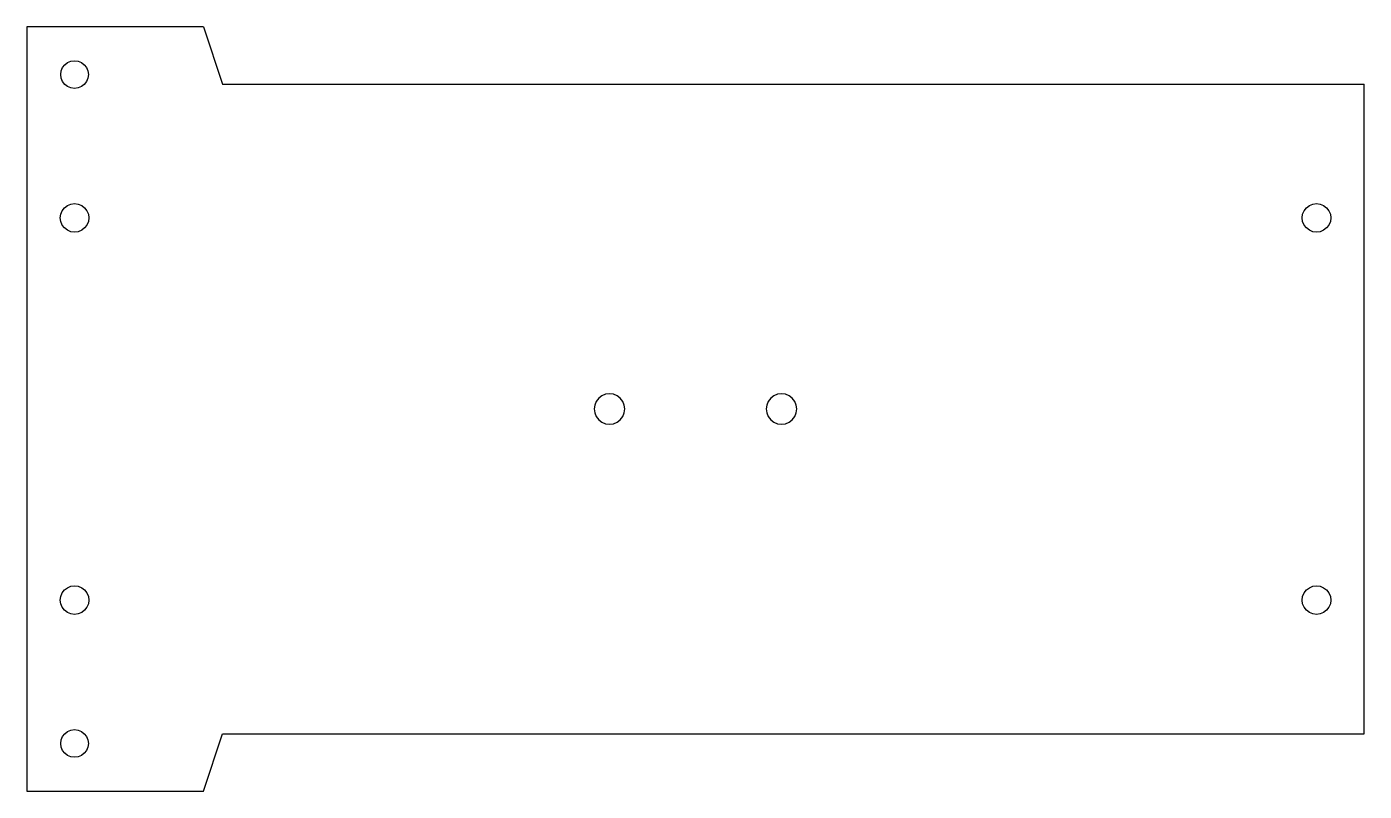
# Model space of a CAD drawing. Header units: metres. Extents: x 986 to 1126, y -1316 to -1236.
import ezdxf

# ---------------------------------------------------------------- set-up
doc = ezdxf.new("R2010")
doc.units = ezdxf.units.M

msp = doc.modelspace()

# ---------------------------------------------------------------- linework, layer by layer
at = {"layer": 'Layer0'}
for p, q in [((986.24, -1235.63, 0), (986.24, -1315.63, 0)), ((1004.74, -1235.63), (986.24, -1235.63, 0)), ((1004.74, -1235.63), (1006.74, -1241.63, 0)), ((989.79, -1240.63, 0), (989.84, -1240.26, 0)), ((989.84, -1240.26, 0), (989.98, -1239.91, 0)), ((989.98, -1239.91, 0), (990.21, -1239.61, 0)), ((990.21, -1239.61, 0), (990.51, -1239.38, 0)), ((990.51, -1239.38, 0), (990.86, -1239.23, 0)), ((990.86, -1239.23, 0), (991.24, -1239.18, 0)), ((991.24, -1239.18, 0), (991.61, -1239.23, 0)), ((991.61, -1239.23, 0), (991.96, -1239.38, 0)), ((991.96, -1239.38, 0), (992.26, -1239.61, 0)), ((992.26, -1239.61, 0), (992.49, -1239.91, 0)), ((992.49, -1239.91, 0), (992.64, -1240.26, 0)), ((992.64, -1240.26, 0), (992.69, -1240.63, 0)), ((989.84, -1241.01, 0), (989.79, -1240.63, 0)), ((989.98, -1241.36, 0), (989.84, -1241.01, 0)), ((990.21, -1241.66, 0), (989.98, -1241.36, 0)), ((990.51, -1241.89, 0), (990.21, -1241.66, 0)), ((992.26, -1241.66, 0), (991.96, -1241.89, 0)), ((992.49, -1241.36, 0), (992.26, -1241.66, 0)), ((992.64, -1241.01, 0), (992.49, -1241.36, 0)), ((992.69, -1240.63, 0), (992.64, -1241.01, 0)), ((1006.74, -1241.63, 0), (1126.24, -1241.63, 0)), ((1126.24, -1309.63, 0), (1126.24, -1241.63, 0)), ((990.86, -1242.03, 0), (990.51, -1241.89, 0)), ((991.24, -1242.08, 0), (990.86, -1242.03, 0)), ((991.61, -1242.03, 0), (991.24, -1242.08, 0)), ((991.96, -1241.89, 0), (991.61, -1242.03, 0)), ((990.18, -1254.57, 0), (990.49, -1254.33, 0)), ((990.49, -1254.33, 0), (990.85, -1254.18, 0)), ((990.85, -1254.18, 0), (991.24, -1254.13, 0)), ((991.24, -1254.13, 0), (991.63, -1254.18, 0)), ((991.63, -1254.18, 0), (991.99, -1254.33, 0)), ((991.99, -1254.33, 0), (992.3, -1254.57, 0)), ((1120.18, -1254.57, 0), (1120.49, -1254.33, 0)), ((1120.49, -1254.33, 0), (1120.85, -1254.18, 0)), ((1120.85, -1254.18, 0), (1121.24, -1254.13, 0)), ((1121.24, -1254.13, 0), (1121.63, -1254.18, 0)), ((1121.63, -1254.18, 0), (1121.99, -1254.33, 0)), ((1121.99, -1254.33, 0), (1122.3, -1254.57, 0)), ((989.74, -1255.63, 0), (989.79, -1255.24, 0)), ((989.79, -1256.02, 0), (989.74, -1255.63, 0)), ((989.79, -1255.24, 0), (989.94, -1254.88, 0)), ((989.94, -1254.88, 0), (990.18, -1254.57, 0)), ((992.3, -1254.57, 0), (992.54, -1254.88, 0)), ((992.54, -1254.88, 0), (992.69, -1255.24, 0)), ((992.69, -1255.24, 0), (992.74, -1255.63, 0)), ((992.74, -1255.63, 0), (992.69, -1256.02, 0)), ((1119.74, -1255.63, 0), (1119.79, -1255.24, 0)), ((1119.79, -1256.02, 0), (1119.74, -1255.63, 0)), ((1119.79, -1255.24, 0), (1119.94, -1254.88, 0)), ((1119.94, -1254.88, 0), (1120.18, -1254.57, 0)), ((1122.3, -1254.57, 0), (1122.54, -1254.88, 0)), ((1122.54, -1254.88, 0), (1122.69, -1255.24, 0)), ((1122.69, -1255.24, 0), (1122.74, -1255.63, 0)), ((1122.74, -1255.63, 0), (1122.69, -1256.02, 0)), ((989.94, -1256.38, 0), (989.79, -1256.02, 0)), ((990.18, -1256.69, 0), (989.94, -1256.38, 0)), ((990.49, -1256.93, 0), (990.18, -1256.69, 0)), ((990.85, -1257.08, 0), (990.49, -1256.93, 0)), ((991.24, -1257.13, 0), (990.85, -1257.08, 0)), ((991.63, -1257.08, 0), (991.24, -1257.13, 0)), ((991.99, -1256.93, 0), (991.63, -1257.08, 0)), ((992.3, -1256.69, 0), (991.99, -1256.93, 0)), ((992.54, -1256.38, 0), (992.3, -1256.69, 0)), ((992.69, -1256.02, 0), (992.54, -1256.38, 0)), ((1119.94, -1256.38, 0), (1119.79, -1256.02, 0)), ((1120.18, -1256.69, 0), (1119.94, -1256.38, 0)), ((1120.49, -1256.93, 0), (1120.18, -1256.69, 0)), ((1120.85, -1257.08, 0), (1120.49, -1256.93, 0)), ((1121.24, -1257.13, 0), (1120.85, -1257.08, 0)), ((1121.63, -1257.08, 0), (1121.24, -1257.13, 0)), ((1121.99, -1256.93, 0), (1121.63, -1257.08, 0)), ((1122.3, -1256.69, 0), (1121.99, -1256.93, 0)), ((1122.54, -1256.38, 0), (1122.3, -1256.69, 0)), ((1122.69, -1256.02, 0), (1122.54, -1256.38, 0)), ((1045.69, -1275.22, 0), (1045.64, -1275.63, 0)), ((1045.85, -1274.83, 0), (1045.69, -1275.22, 0)), ((1046.11, -1274.5, 0), (1045.85, -1274.83, 0)), ((1046.44, -1274.25, 0), (1046.11, -1274.5, 0)), ((1046.82, -1274.09, 0), (1046.44, -1274.25, 0)), ((1047.24, -1274.03, 0), (1046.82, -1274.09, 0)), ((1047.65, -1274.09, 0), (1047.24, -1274.03, 0)), ((1048.04, -1274.25, 0), (1047.65, -1274.09, 0)), ((1048.37, -1274.5, 0), (1048.04, -1274.25, 0)), ((1048.62, -1274.83, 0), (1048.37, -1274.5, 0)), ((1048.78, -1275.22, 0), (1048.62, -1274.83, 0)), ((1048.84, -1275.63, 0), (1048.78, -1275.22, 0)), ((1063.69, -1275.22, 0), (1063.64, -1275.63, 0)), ((1063.85, -1274.83, 0), (1063.69, -1275.22, 0)), ((1064.11, -1274.5, 0), (1063.85, -1274.83, 0)), ((1064.44, -1274.25, 0), (1064.11, -1274.5, 0)), ((1064.82, -1274.09, 0), (1064.44, -1274.25, 0)), ((1065.24, -1274.03, 0), (1064.82, -1274.09, 0)), ((1065.65, -1274.09, 0), (1065.24, -1274.03, 0)), ((1066.04, -1274.25, 0), (1065.65, -1274.09, 0)), ((1066.37, -1274.5, 0), (1066.04, -1274.25, 0)), ((1066.62, -1274.83, 0), (1066.37, -1274.5, 0)), ((1066.78, -1275.22, 0), (1066.62, -1274.83, 0)), ((1066.84, -1275.63, 0), (1066.78, -1275.22, 0)), ((1045.64, -1275.63, 0), (1045.69, -1276.04, 0)), ((1045.69, -1276.04, 0), (1045.85, -1276.43, 0)), ((1045.85, -1276.43, 0), (1046.11, -1276.76, 0)), ((1046.11, -1276.76, 0), (1046.44, -1277.02, 0)), ((1048.04, -1277.02, 0), (1048.37, -1276.76, 0)), ((1048.37, -1276.76, 0), (1048.62, -1276.43, 0)), ((1048.62, -1276.43, 0), (1048.78, -1276.04, 0)), ((1048.78, -1276.04, 0), (1048.84, -1275.63, 0)), ((1063.64, -1275.63, 0), (1063.69, -1276.04, 0)), ((1063.69, -1276.04, 0), (1063.85, -1276.43, 0)), ((1063.85, -1276.43, 0), (1064.11, -1276.76, 0)), ((1064.11, -1276.76, 0), (1064.44, -1277.02, 0)), ((1066.04, -1277.02, 0), (1066.37, -1276.76, 0)), ((1066.37, -1276.76, 0), (1066.62, -1276.43, 0)), ((1066.62, -1276.43, 0), (1066.78, -1276.04, 0)), ((1066.78, -1276.04, 0), (1066.84, -1275.63, 0)), ((1046.44, -1277.02, 0), (1046.82, -1277.18, 0)), ((1046.82, -1277.18, 0), (1047.24, -1277.23, 0)), ((1047.24, -1277.23, 0), (1047.65, -1277.18, 0)), ((1047.65, -1277.18, 0), (1048.04, -1277.02, 0)), ((1064.44, -1277.02, 0), (1064.82, -1277.18, 0)), ((1064.82, -1277.18, 0), (1065.24, -1277.23, 0)), ((1065.24, -1277.23, 0), (1065.65, -1277.18, 0)), ((1065.65, -1277.18, 0), (1066.04, -1277.02, 0)), ((989.79, -1295.24, 0), (989.94, -1294.88, 0)), ((989.94, -1294.88, 0), (990.18, -1294.57, 0)), ((990.18, -1294.57, 0), (990.49, -1294.33, 0)), ((990.49, -1294.33, 0), (990.85, -1294.18, 0)), ((990.85, -1294.18, 0), (991.24, -1294.13, 0)), ((991.24, -1294.13, 0), (991.63, -1294.18, 0)), ((991.63, -1294.18, 0), (991.99, -1294.33, 0)), ((991.99, -1294.33, 0), (992.3, -1294.57, 0)), ((992.3, -1294.57, 0), (992.54, -1294.88, 0)), ((992.54, -1294.88, 0), (992.69, -1295.24, 0)), ((1119.79, -1295.24, 0), (1119.94, -1294.88, 0)), ((1119.94, -1294.88, 0), (1120.18, -1294.57, 0)), ((1120.18, -1294.57, 0), (1120.49, -1294.33, 0)), ((1120.49, -1294.33, 0), (1120.85, -1294.18, 0)), ((1120.85, -1294.18, 0), (1121.24, -1294.13, 0)), ((1121.24, -1294.13, 0), (1121.63, -1294.18, 0)), ((1121.63, -1294.18, 0), (1121.99, -1294.33, 0)), ((1121.99, -1294.33, 0), (1122.3, -1294.57, 0)), ((1122.3, -1294.57, 0), (1122.54, -1294.88, 0)), ((1122.54, -1294.88, 0), (1122.69, -1295.24, 0)), ((989.74, -1295.63, 0), (989.79, -1295.24, 0)), ((989.79, -1296.02, 0), (989.74, -1295.63, 0)), ((989.94, -1296.38, 0), (989.79, -1296.02, 0)), ((990.18, -1296.69, 0), (989.94, -1296.38, 0)), ((992.54, -1296.38, 0), (992.3, -1296.69, 0)), ((992.69, -1296.02, 0), (992.54, -1296.38, 0)), ((992.69, -1295.24, 0), (992.74, -1295.63, 0)), ((992.74, -1295.63, 0), (992.69, -1296.02, 0)), ((1119.74, -1295.63, 0), (1119.79, -1295.24, 0)), ((1119.79, -1296.02, 0), (1119.74, -1295.63, 0)), ((1119.94, -1296.38, 0), (1119.79, -1296.02, 0)), ((1120.18, -1296.69, 0), (1119.94, -1296.38, 0)), ((1122.54, -1296.38, 0), (1122.3, -1296.69, 0)), ((1122.69, -1296.02, 0), (1122.54, -1296.38, 0)), ((1122.69, -1295.24, 0), (1122.74, -1295.63, 0)), ((1122.74, -1295.63, 0), (1122.69, -1296.02, 0)), ((990.49, -1296.93, 0), (990.18, -1296.69, 0)), ((990.85, -1297.08, 0), (990.49, -1296.93, 0)), ((991.24, -1297.13, 0), (990.85, -1297.08, 0)), ((991.63, -1297.08, 0), (991.24, -1297.13, 0)), ((991.99, -1296.93, 0), (991.63, -1297.08, 0)), ((992.3, -1296.69, 0), (991.99, -1296.93, 0)), ((1120.49, -1296.93, 0), (1120.18, -1296.69, 0)), ((1120.85, -1297.08, 0), (1120.49, -1296.93, 0)), ((1121.24, -1297.13, 0), (1120.85, -1297.08, 0)), ((1121.63, -1297.08, 0), (1121.24, -1297.13, 0)), ((1121.99, -1296.93, 0), (1121.63, -1297.08, 0)), ((1122.3, -1296.69, 0), (1121.99, -1296.93, 0)), ((989.79, -1310.63, 0), (989.84, -1310.26, 0)), ((989.84, -1310.26, 0), (989.98, -1309.91, 0)), ((989.98, -1309.91, 0), (990.21, -1309.61, 0)), ((990.21, -1309.61, 0), (990.51, -1309.38, 0)), ((990.51, -1309.38, 0), (990.86, -1309.23, 0)), ((990.86, -1309.23, 0), (991.24, -1309.18, 0)), ((991.24, -1309.18, 0), (991.61, -1309.23, 0)), ((991.61, -1309.23, 0), (991.96, -1309.38, 0)), ((991.96, -1309.38, 0), (992.26, -1309.61, 0)), ((992.26, -1309.61, 0), (992.49, -1309.91, 0)), ((992.49, -1309.91, 0), (992.64, -1310.26, 0)), ((992.64, -1310.26, 0), (992.69, -1310.63, 0)), ((1004.74, -1315.63, 0), (1006.74, -1309.63, 0)), ((1006.74, -1309.63, 0), (1126.24, -1309.63, 0)), ((989.84, -1311.01, 0), (989.79, -1310.63, 0)), ((989.98, -1311.36, 0), (989.84, -1311.01, 0)), ((990.21, -1311.66, 0), (989.98, -1311.36, 0)), ((990.51, -1311.89, 0), (990.21, -1311.66, 0)), ((992.26, -1311.66, 0), (991.96, -1311.89, 0)), ((992.49, -1311.36, 0), (992.26, -1311.66, 0)), ((992.64, -1311.01, 0), (992.49, -1311.36, 0)), ((992.69, -1310.63, 0), (992.64, -1311.01, 0)), ((990.86, -1312.03, 0), (990.51, -1311.89, 0)), ((991.24, -1312.08, 0), (990.86, -1312.03, 0)), ((991.61, -1312.03, 0), (991.24, -1312.08, 0)), ((991.96, -1311.89, 0), (991.61, -1312.03, 0)), ((986.24, -1315.63, 0), (1004.74, -1315.63, 0))]:
    msp.add_line(p, q, dxfattribs=at)

doc.saveas('drawing.dxf')
